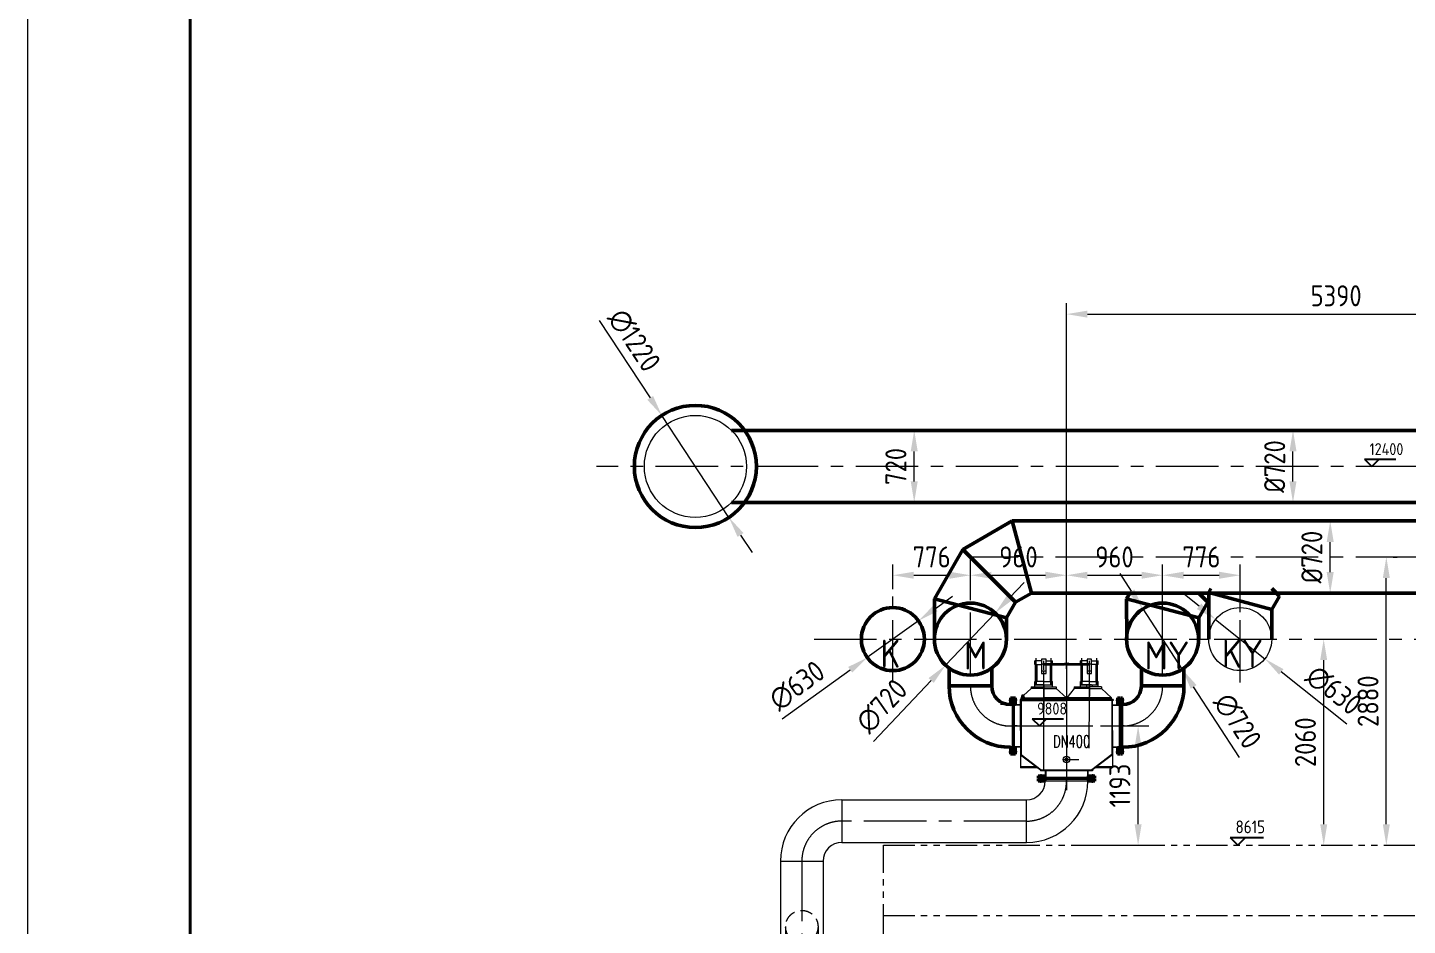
# Model space of a CAD drawing. Header units: millimetres. Extents: x 188205 to 604756, y -401673 to 15123.
# Drawn here: x 343207 to 356999, y -33725 to -24756 of the extents above; entities that cross this region are included whole.
import ezdxf

# ---------------------------------------------------------------- set-up
doc = ezdxf.new("R2010")
doc.units = ezdxf.units.MM
doc.header["$LTSCALE"] = 500
for name, pattern in [('CENTER', [2, 1.25, -0.25, 0.25, -0.25]), ('CONTINOUS', [0]), ('DASHED2', [0.375, 0.25, -0.125]), ('PHANTOM2', [1.25, 0.625, -0.125, 0.125, -0.125, 0.125, -0.125])]:
    doc.linetypes.add(name, pattern=pattern)
for name, color, linetype, lineweight in [('2D', 4, 'PHANTOM2', 20), ('air-smoke', 5, 'Continuous', 50), ('BIAOZHU', 3, 'Continuous', 25), ('gas', 2, 'Continuous', 50), ('gas-smoke', 6, 'Continuous', 50), ('POU', 4, 'Continuous', 20), ('SHI', 7, 'Continuous', 40), ('WEN', 3, 'Continuous', 20), ('XI', 2, 'Continuous', 20), ('XU', 6, 'DASHED2', 20), ('ZHONG', 1, 'CENTER', 20), ('中心线', 1, 'CENTER', 18), ('尺寸', 4, 'Continuous', 18)]:
    doc.layers.add(name, color=color, linetype=linetype, lineweight=lineweight)
doc.layers.add('dim', color=7, linetype='Continuous')
doc.styles.add('ACC', font='simplex.shx', dxfattribs={"width": 0.75, "bigfont": 'hztxt.shx'})
doc.styles.add('GB', font='gbenor.shx', dxfattribs={"bigfont": 'gbcbig.shx'})
doc.dimstyles.new('ISO-60', dxfattribs={"dimscale": 60, "dimtxt": 3.5, "dimasz": 3.5, "dimexe": 1.8, "dimexo": 1.25, "dimgap": 1.3, "dimtad": 1, "dimrnd": 1, "dimdsep": 46, "dimtxsty": 'GB', "dimcen": 0, "dimclrd": 3, "dimclre": 3, "dimclrt": 256, "dimadec": 0, "dimazin": 0, "dimtfac": 1, "dimtix": 1, "dimtmove": 0, "dimatfit": 3, "dimldrblk": 'DOTSMALL', "dimfxl": 0, "dimlwd": 20, "dimlwe": 20, "dimarcsym": 0})
pattern_1 = [(225, (8646.2436, 8383.133), (-2.245064, 2.245064), [])]
pattern_2 = [(315, (-8646.2567, 8383.133), (2.245064, 2.245064), [])]
pattern_3 = [(45, (-8100.633, -9139.6654), (-2.245064, 2.245064), [])]
pattern_4 = [(225.002762, (9715.9156, 8383.5757), (-2.2451723, 2.2449558), [])]
pattern_5 = [(315, (-9716.3328, 8383.133), (2.245064, 2.245064), [])]

# ---------------------------------------------------------------- blocks, each defined once
blk = doc.blocks.new('正标高')
at = {"layer": 'BIAOZHU'}
for p, q in [((-2.4, 2.4), (8, 2.4)), ((-2.4, 2.4), (0, 0)), ((2.4, 2.4), (0, 0))]:
    blk.add_line(p, q, dxfattribs=at)
at = {"layer": 'BIAOZHU', "style": 'GB', "flags": 10}
blk.add_attdef('+', (-3.12, 3.76), '', height=4, dxfattribs=at)
at = {"layer": 'BIAOZHU', "style": 'GB'}
blk.add_attdef('1000', (-0.7624, 3.76), '', height=4, dxfattribs=at)
blk = doc.blocks.new('A$C684A07F7')
for p, q in [((1105, 5914.01), (8325, 5914.01)), ((1105, 5014.01), (1105, 5914.01)), ((1105, 5214.01), (8325, 5214.01))]:
    blk.add_line(p, q)
at = {"layer": 'WEN'}
ref = blk.add_blockref('正标高', (4648.74, 5914.01), dxfattribs=dict(at, xscale=32, yscale=32, zscale=32))
ref.add_attrib('1000', '8615', (4624.34, 6034.33), dxfattribs={"layer": 'BIAOZHU', "height": 128, "style": 'GB'})
blk = doc.blocks.new('蝶阀-DN300')
at = {"linetype": 'CONTINOUS'}
for p, q in [((-220, 226), (220, 226)), ((-220, 226), (-220, 178)), ((-220, 202), (220, 202)), ((-220, 178), (220, 178)), ((-162, 178), (-162, 48)), ((-162, 178), (162, 48)), ((162, 178), (162, 48)), ((220, 226), (220, 178)), ((-220, 48), (220, 48)), ((-220, 48), (-220, 0)), ((-220, 24), (220, 24)), ((-220, 0), (220, 0)), ((220, 48), (220, 0))]:
    blk.add_line(p, q, dxfattribs=at)
at = {"layer": '中心线', "ltscale": 0.04}
for p, q in [((-198, 239), (-198, 164)), ((198, 239), (198, 164)), ((-198, -13), (-198, 62)), ((198, -13), (198, 62))]:
    blk.add_line(p, q, dxfattribs=at)
at = {"layer": '中心线', "ltscale": 0.1}
blk.add_line((0, 258), (0, -52), dxfattribs=at)
blk = doc.blocks.new('A$C14AE279B')
at = {"layer": 'POU'}
h = blk.add_hatch(dxfattribs=at)
h.set_pattern_fill('ANSI31', color=256, style=0)
h.set_pattern_definition(pattern_3)
h.paths.add_polyline_path([(38, 16), (69, 16), (69, 42), (42, 42), (39, 39), (38, 39)])
h.paths.add_polyline_path([(12, 39), (0, 39), (0, 16), (12, 16)])
h = blk.add_hatch(dxfattribs=at)
h.set_pattern_fill('ANSI31', color=256, style=0)
h.set_pattern_definition(pattern_3)
h.paths.add_polyline_path([(527, 39), (527, 39), (524, 42), (497, 42), (497, 16), (527, 16)])
h.paths.add_polyline_path([(553, 16), (565, 16), (565, 39), (553, 39)])
at = {"layer": 'SHI'}
for p, q in [((0, 39), (39, 39)), ((0, 16), (0, 39)), ((0, 16), (70, 16)), ((12, 16), (12, 39)), ((38, 16), (38, 39)), ((42, 42), (39, 39)), ((42, 42), (524, 42)), ((69, 16), (69, 42)), ((496, 16), (565, 16)), ((497, 16), (497, 42)), ((524, 42), (527, 39)), ((527, 39), (565, 39)), ((527, 16), (527, 39)), ((553, 16), (553, 39)), ((565, 16), (565, 39))]:
    blk.add_line(p, q, dxfattribs=at)
at = {"layer": 'ZHONG'}
for p, q in [((25, 0), (25, 52)), ((283, 0), (283, 52)), ((540, 0), (540, 52))]:
    blk.add_line(p, q, dxfattribs=at)
blk = doc.blocks.new('wf-3tf-dn400-a')
at = {"layer": 'POU'}
h = blk.add_hatch(dxfattribs=at)
h.set_pattern_fill('ANSI31', color=256, angle=-90, style=0)
h.set_pattern_definition(pattern_5)
h.paths.add_polyline_path([(-561, 244), (-561, 214), (-535, 214), (-535, 241), (-538, 244), (-538, 244)])
h.paths.add_polyline_path([(-538, 270), (-538, 282), (-561, 282), (-561, 270)])
h = blk.add_hatch(dxfattribs=at)
h.set_pattern_fill('ANSI31', color=256, style=0)
h.set_pattern_definition(pattern_1)
h.paths.add_polyline_path([(-509, 244), (-509, 214), (-535, 214), (-535, 241), (-532, 244), (-532, 244)])
h.paths.add_polyline_path([(-532, 270), (-532, 282), (-509, 282), (-509, 270)])
h = blk.add_hatch(dxfattribs=at)
h.set_pattern_fill('ANSI31', color=256, angle=-90, style=0)
h.set_pattern_definition(pattern_2)
h.paths.add_polyline_path([(509, 244), (509, 214), (535, 214), (535, 241), (532, 244), (532, 244)])
h.paths.add_polyline_path([(532, 270), (532, 282), (509, 282), (509, 270)])
h = blk.add_hatch(dxfattribs=at)
h.set_pattern_fill('ANSI31', color=256, style=0)
h.set_pattern_definition(pattern_4)
h.paths.add_polyline_path([(561, 244), (561, 214), (535, 214), (535, 241), (538, 244), (538, 244)])
h.paths.add_polyline_path([(538, 270), (538, 282), (561, 282), (561, 270)])
h = blk.add_hatch(dxfattribs=at)
h.set_pattern_fill('ANSI31', color=256, angle=-90, style=0)
h.set_pattern_definition(pattern_5)
h.paths.add_polyline_path([(-538, -245), (-538, -244), (-535, -241), (-535, -214), (-561, -214), (-561, -245)])
h.paths.add_polyline_path([(-561, -271), (-561, -283), (-538, -283), (-538, -271)])
h = blk.add_hatch(dxfattribs=at)
h.set_pattern_fill('ANSI31', color=256, style=0)
h.set_pattern_definition(pattern_1)
h.paths.add_polyline_path([(-532, -245), (-532, -244), (-535, -241), (-535, -214), (-509, -214), (-509, -245)])
h.paths.add_polyline_path([(-509, -271), (-509, -283), (-532, -283), (-532, -271)])
h = blk.add_hatch(dxfattribs=at)
h.set_pattern_fill('ANSI31', color=256, angle=-90, style=0)
h.set_pattern_definition(pattern_2)
h.paths.add_polyline_path([(532, -245), (532, -244), (535, -241), (535, -214), (509, -214), (509, -245)])
h.paths.add_polyline_path([(509, -271), (509, -283), (532, -283), (532, -271)])
h = blk.add_hatch(dxfattribs=at)
h.set_pattern_fill('ANSI31', color=256, style=0)
h.set_pattern_definition(pattern_4)
h.paths.add_polyline_path([(538, -245), (538, -244), (535, -241), (535, -214), (561, -214), (561, -245)])
h.paths.add_polyline_path([(561, -271), (561, -283), (538, -283), (538, -271)])
for p, q in [((-317, 615), (-317, 650)), ((-250, 650), (-317, 650)), ((-317, 615), (-250, 615)), ((-309, 444), (-309, 615)), ((-295, 444), (-295, 615)), ((-205, 666), (-250, 666)), ((-228, 624), (-20, 624)), ((-228, 612), (-20, 612)), ((-205, 650), (-139, 650)), ((-161, 444), (-161, 612)), ((-147, 444), (-147, 612)), ((-139, 624), (-139, 650)), ((-9, 624), (9, 624)), ((-9, 612), (9, 612)), ((20, 624), (227, 624)), ((20, 612), (228, 612)), ((139, 624), (139, 650)), ((205, 650), (139, 650)), ((147, 444), (147, 612)), ((161, 444), (161, 612)), ((250, 667), (205, 667)), ((250, 650), (317, 650)), ((317, 615), (250, 615)), ((295, 444), (295, 615)), ((309, 444), (309, 615)), ((317, 615), (317, 650)), ((-317, 389), (-317, 444)), ((-228, 444), (-317, 444)), ((-205, 548), (-250, 548)), ((-228, 444), (-139, 444)), ((-139, 389), (-139, 444)), ((139, 389), (139, 444)), ((228, 444), (139, 444)), ((250, 548), (205, 548)), ((228, 444), (317, 444)), ((317, 389), (317, 444)), ((-451, 284), (-453, 282)), ((-453, 282), (-228, 282)), ((-453, 270), (-453, 282)), ((-451, 286), (-451, 282)), ((-429, 308), (-447, 308)), ((-447, 308), (-447, 286)), ((-438, 286), (-440, 282)), ((-438, 282), (-436, 286)), ((-352, 374), (-429, 304)), ((-429, 286), (-429, 308)), ((-425, 286), (-425, 282)), ((-352, 389), (-352, 374)), ((-352, 389), (-228, 389)), ((-228, 374), (-352, 374)), ((-317, 409), (-139, 409)), ((-228, 409), (-317, 409)), ((-228, 409), (-139, 409)), ((-228, 389), (-104, 389)), ((-228, 374), (-104, 374)), ((228, 282), (-228, 282)), ((-104, 389), (-104, 374)), ((-104, 374), (-1, 282)), ((-1, 270), (-1, 282)), ((75, 374), (4, 282)), ((4, 282), (228, 282)), ((4, 270), (4, 282)), ((75, 389), (75, 374)), ((75, 389), (228, 389)), ((228, 374), (75, 374)), ((139, 409), (317, 409)), ((228, 409), (139, 409)), ((205, 409), (196, 409)), ((199, 409), (199, 389)), ((251, 409), (205, 409)), ((240, 409), (215, 409)), ((228, 409), (317, 409)), ((351, 389), (228, 389)), ((228, 374), (351, 374)), ((451, 282), (228, 282)), ((256, 409), (256, 389)), ((351, 389), (351, 374)), ((351, 374), (451, 282)), ((451, 270), (451, 282)), ((-545, 212), (-545, -213)), ((-460, 212), (-525, 212)), ((-525, 212), (-525, -213)), ((-454, 208), (-525, 208)), ((-465, 265), (-465, 253)), ((-465, 265), (-228, 265)), ((-465, 253), (-228, 253)), ((-460, -45), (-460, 253)), ((-454, 253), (-454, -287)), ((-453, 270), (-228, 270)), ((-453, 270), (-453, 265)), ((228, 270), (-228, 270)), ((-228, 265), (0, 265)), ((-1, 265), (-228, 265)), ((-228, 253), (0, 253)), ((-1, 270), (-1, 265)), ((-1, 265), (-1, 253)), ((0, 253), (-1, 253)), ((228, 265), (0, 265)), ((0, 253), (3, 253)), ((0, 253), (0, 253)), ((228, 253), (0, 253)), ((0, 253), (3, 253)), ((4, 270), (228, 270)), ((4, 270), (4, 265)), ((4, 265), (4, 253)), ((4, 265), (228, 265)), ((451, 270), (228, 270)), ((465, 265), (228, 265)), ((465, 253), (228, 253)), ((435, 265), (435, 265)), ((451, 270), (451, 265)), ((451, 265), (451, 265)), ((454, 253), (454, -287)), ((454, 208), (525, 208)), ((460, -45), (460, 253)), ((460, -45), (460, 253)), ((460, 212), (525, 212)), ((465, 265), (465, 253)), ((525, 212), (525, -213)), ((545, 212), (545, -213)), ((-460, -45), (-460, -290)), ((460, -45), (460, -290)), ((-460, -208), (-525, -208)), ((-460, -213), (-525, -213)), ((-460, -208), (-454, -208)), ((460, -208), (525, -208)), ((460, -213), (525, -213)), ((-460, -290), (-454, -287)), ((-460, -290), (-261, -440)), ((-460, -290), (-460, -420)), ((-301, -410), (-460, -410)), ((-454, -287), (-253, -440)), ((454, -287), (253, -440)), ((460, -290), (261, -440)), ((460, -410), (301, -410)), ((460, -290), (460, -420)), ((-288, -420), (-460, -420)), ((-261, -440), (261, -440)), ((-261, -440), (-261, -450)), ((261, -450), (-261, -450)), ((-212, -450), (-212, -515)), ((212, -515), (-212, -515)), ((-208, -450), (-208, -515)), ((208, -450), (208, -515)), ((212, -450), (212, -515)), ((261, -440), (261, -450)), ((460, -420), (288, -420))]:
    blk.add_line(p, q)
for points in [[(-205, 624), (-205, 666), (-250, 666), (-250, 524), (-205, 524), (-205, 612)], [(250, 615), (250, 667), (205, 667), (205, 624)], [(205, 612), (205, 525), (250, 525), (250, 615)]]:
    blk.add_lwpolyline(points)
for points in [[(-20, 627), (-9, 627), (-9, 610), (-20, 610)], [(20, 627), (9, 627), (9, 610), (20, 610)], [(-451, 286), (-425, 286), (-425, 301), (-451, 301)]]:
    blk.add_lwpolyline(points, close=True)
for centre, radius in [((-228, 618), 6), ((0, 618), 6), ((228, 619), 6), ((0, -336), 32), ((0, -336), 13.5)]:
    blk.add_circle(centre, radius)
at = {"layer": 'SHI'}
for p, q in [((-561, 282), (-561, 213)), ((-561, 282), (-538, 282)), ((-538, 282), (-538, 244)), ((-532, 282), (-532, 244)), ((-509, 282), (-532, 282)), ((-509, 282), (-509, 213)), ((509, 282), (509, 213)), ((509, 282), (532, 282)), ((532, 282), (532, 244)), ((538, 282), (538, 244)), ((561, 282), (538, 282)), ((561, 282), (561, 213)), ((-561, 270), (-538, 270)), ((-561, 244), (-538, 244)), ((-561, 214), (-535, 214)), ((-535, 241), (-538, 244)), ((-535, 241), (-532, 244)), ((-535, 241), (-535, -241)), ((-535, 241), (-535, -241)), ((-509, 214), (-535, 214)), ((-509, 270), (-532, 270)), ((-509, 244), (-532, 244)), ((509, 270), (532, 270)), ((509, 244), (532, 244)), ((509, 214), (535, 214)), ((535, 241), (532, 244)), ((535, 241), (538, 244)), ((535, 241), (535, -241)), ((535, 241), (535, -241)), ((561, 214), (535, 214)), ((561, 270), (538, 270)), ((561, 244), (538, 244)), ((-561, -213), (-561, -283)), ((-561, -214), (-535, -214)), ((-561, -245), (-538, -245)), ((-561, -271), (-538, -271)), ((-535, -241), (-538, -244)), ((-538, -244), (-538, -283)), ((-509, -214), (-535, -214)), ((-535, -241), (-532, -244)), ((-532, -244), (-532, -283)), ((-509, -245), (-532, -245)), ((-509, -271), (-532, -271)), ((-509, -213), (-509, -283)), ((509, -213), (509, -283)), ((509, -214), (535, -214)), ((509, -245), (532, -245)), ((509, -271), (532, -271)), ((535, -241), (532, -244)), ((532, -244), (532, -283)), ((561, -214), (535, -214)), ((535, -241), (538, -244)), ((538, -244), (538, -283)), ((561, -245), (538, -245)), ((561, -271), (538, -271)), ((561, -213), (561, -283)), ((-561, -283), (-538, -283)), ((-509, -283), (-532, -283)), ((509, -283), (532, -283)), ((561, -283), (538, -283))]:
    blk.add_line(p, q, dxfattribs=at)
at = {"layer": 'ZHONG'}
for p, q in [((-577, 257), (-525, 257)), ((-493, 257), (-545, 257)), ((493, 257), (545, 257)), ((577, 257), (525, 257)), ((577, 0), (525, 0)), ((-577, 0), (-525, 0)), ((-493, 0), (-545, 0)), ((493, 0), (545, 0)), ((-577, -258), (-525, -258)), ((-493, -258), (-545, -258)), ((493, -258), (545, -258)), ((577, -258), (525, -258))]:
    blk.add_line(p, q, dxfattribs=at)
at = {"layer": '中心线'}
for p, q in [((-250, 650), (-317, 650)), ((-302, 409), (-302, 677)), ((-228, -440), (-228, 650)), ((-205, 650), (-139, 650)), ((-154, 409), (-154, 677)), ((0, 624), (0, -643)), ((205, 650), (139, 650)), ((154, 409), (154, 677)), ((228, 293), (228, 650)), ((250, 650), (317, 650)), ((302, 409), (302, 677)), ((-299, 409), (-299, 444)), ((-228, 168), (-228, 540)), ((-156, 409), (-156, 444)), ((156, 409), (156, 444)), ((228, 168), (228, 540)), ((299, 409), (299, 444)), ((-228, 409), (-228, 171)), ((-16, 282), (-16, 253)), ((0, 399), (0, -620)), ((0, 373), (0, -643)), ((19, 282), (19, 253)), ((199, 409), (199, 389)), ((227, -223), (228, 306)), ((228, 409), (228, 296)), ((256, 409), (256, 389)), ((436, 282), (436, 253)), ((-227, -223), (-228, 181)), ((19, 265), (19, 253)), ((19, 265), (19, 253)), ((19, 265), (19, 253)), ((-615, 0), (653, 0)), ((-363, 0), (653, 0)), ((0, -255), (0, -417)), ((-32, -336), (122, -336))]:
    blk.add_line(p, q, dxfattribs=at)
at = {"layer": '尺寸'}
for p, q in [((-446, 308), (-446, 301)), ((-430, 301), (-430, 308)), ((0, -233), (0, -440)), ((0, -336), (111, -336)), ((454, -287), (460, -290))]:
    blk.add_line(p, q, dxfattribs=at)
blk.add_arc((0, -336), 12.5, 89.9993, 0, dxfattribs=at)
at = {"layer": '尺寸', "xscale": -1, "rotation": 180}
blk.add_blockref('A$C14AE279B', (-282, -483), dxfattribs=at)
at = {"layer": '尺寸'}
blk.add_blockref('A$C14AE279B', (-282, -567), dxfattribs=at)
at = {"layer": 'dim', "style": 'ACC', "width": 0.7}
blk.add_text('DN400', height=120, dxfattribs=at).set_placement((-135, -214))
blk = doc.blocks.new('波纹管-DN300')
at = {"ltscale": 0.5}
for p, q in [((-166, 204), (0, 204)), ((-166, 168), (0, 168)), ((166, 204), (0, 204)), ((166, 168), (0, 168)), ((-166, 132), (0, 132)), ((-166, 96), (0, 96)), ((-166, 60), (0, 60)), ((-166, 23), (0, 23)), ((166, 132), (0, 132)), ((166, 96), (0, 96)), ((166, 60), (0, 60)), ((166, 23), (0, 23))]:
    blk.add_line(p, q, dxfattribs=at)
at = {"linetype": 'CONTINOUS'}
for p, q in [((162, 228), (-163, 228)), ((-163, 228), (-163, 204)), ((162, 228), (162, 204)), ((-163, 23), (-163, 0)), ((162, 0), (-163, 0)), ((162, 23), (162, 0))]:
    blk.add_line(p, q, dxfattribs=at)
at = {"ltscale": 0.5}
for centre, major_axis, start_param, end_param in [((-166, 186), (-0.4, 18.1), -0.023739, 3.117854), ((-166, 150), (-0.2, 18.1), 3.129948, 6.271541), ((166, 150), (-0.4, 18.1), -0.023739, 3.117854), ((166, 186), (-0.2, 18.1), 3.129948, 6.271541), ((-166, 114), (-0.4, 18.1), -0.023739, 3.117854), ((-166, 42), (-0.4, 18.1), -0.023739, 3.117854), ((-166, 78), (0.5, 18.1), 3.166909, 6.308502), ((166, 78), (0.6, 18.1), 0.034016, 3.175609), ((166, 114), (-0.2, 18.1), 3.129948, 6.271541), ((166, 42), (-0.2, 18.1), 3.129948, 6.271541)]:
    blk.add_ellipse(centre, major_axis=major_axis, ratio=1, start_param=start_param, end_param=end_param, dxfattribs=at)
at = {"layer": 'ZHONG', "linetype": 'CONTINOUS'}
blk.add_line((0, -31), (0, 254), dxfattribs=at)
blk = doc.blocks.new('gas-b1')
for p, q in [((513, 374), (87, 374)), ((-1946, 187), (-1946, -239)), ((-1946, 187), (-100, 187)), ((-100, -239), (-100, 187)), ((-1946, -239), (-100, -239)), ((-2559, -426), (-2133, -426)), ((-2559, -426), (-2559, -1290)), ((-2133, -426), (-2133, -1290)), ((-2559, -1290), (-2133, -1290)), ((-2508, -1440), (-2559, -1290)), ((-2183, -1440), (-2133, -1290)), ((-2508, -1440), (-2508, -1593)), ((-2508, -1440), (-2183, -1440)), ((-2183, -1440), (-2183, -1593)), ((-2508, -1819), (-2508, -3415)), ((-2183, -1819), (-2183, -3415))]:
    blk.add_line(p, q)
for centre, radius, start, end in [((-100, 374), 187, 270, 0), ((-100, 374), 613, 270, 0), ((-1946, -426), 613, 90, 180), ((-1946, -426), 187, 90, 180)]:
    blk.add_arc(centre, radius, start, end)
at = {"layer": 'WEN'}
blk.add_line((-261, 1138), (-361, 1138), dxfattribs=at)
at = {"layer": 'XU'}
for p, q in [((-2508, -1080), (-2508, -1440)), ((-2183, -1080), (-2183, -1440))]:
    blk.add_line(p, q, dxfattribs=at)
blk.add_circle((-2346, -1080), 162, dxfattribs=at)
at = {"layer": 'ZHONG', "linetype": 'CENTER'}
for p, q in [((-100, -26), (-1946, -26)), ((-2346, -400), (-2346, -3643))]:
    blk.add_line(p, q, dxfattribs=at)
for centre, start, end in [((-100, 374), 270, 0), ((-1946, -426), 90, 180)]:
    blk.add_arc(centre, 400, start, end, dxfattribs=at)
for name, p in [('wf-3tf-dn400-a', (300, 925)), ('蝶阀-DN300', (-2346, -1819)), ('波纹管-DN300', (-2346, -3643))]:
    blk.add_blockref(name, p)
blk = doc.blocks.new('*D73')
at = {"layer": 'Defpoints', "color": 0}
for p in [(353855, -31732), (354307, -31732), (353855, -32925)]:
    blk.add_point(p, dxfattribs=at)
at = {"layer": 'WEN', "color": 3, "lineweight": 20}
for p, q in [((353930, -31732), (354415, -31732)), ((354307, -32715), (354307, -31942)), ((353930, -32925), (354415, -32925))]:
    blk.add_line(p, q, dxfattribs=at)
at = {"layer": 'WEN', "color": 3}
for points in [[(354272, -31942), (354342, -31942), (354307, -31732)], [(354272, -32715), (354342, -32715), (354307, -32925)]]:
    blk.add_solid(points, dxfattribs=at)
at = {"layer": 'WEN', "insert": (354124, -32328), "char_height": 210, "attachment_point": 5, "rotation": 90, "style": 'GB'}
blk.add_mtext('1193', dxfattribs=at)
blk = doc.blocks.new('_DotSmall')
at = {"color": 0, "linetype": 'ByBlock', "const_width": 0.5}
blk.add_lwpolyline([(-0.0625, 0, 1), (0.0625, 0, 1)], format="xyb", close=True, dxfattribs=at)
blk = doc.blocks.new('*D74')
at = {"layer": 'Defpoints', "color": 0}
for p in [(356782, -30045), (356788, -30045), (356782, -32925)]:
    blk.add_point(p, dxfattribs=at)
at = {"layer": 'WEN', "color": 3, "lineweight": 20}
for p, q in [((356857, -30045), (356896, -30045)), ((356788, -32715), (356788, -30255)), ((356857, -32925), (356896, -32925))]:
    blk.add_line(p, q, dxfattribs=at)
at = {"layer": 'WEN', "color": 3}
for points in [[(356753, -30255), (356823, -30255), (356788, -30045)], [(356753, -32715), (356823, -32715), (356788, -32925)]]:
    blk.add_solid(points, dxfattribs=at)
at = {"layer": 'WEN', "insert": (356605, -31485), "char_height": 210, "attachment_point": 5, "rotation": 90, "style": 'GB'}
blk.add_mtext('2880', dxfattribs=at)
blk = doc.blocks.new('*D75')
at = {"layer": 'Defpoints', "color": 0}
for p in [(356154, -30865), (356162, -30865), (356154, -32925)]:
    blk.add_point(p, dxfattribs=at)
at = {"layer": 'WEN', "color": 3, "lineweight": 20}
for p, q in [((356229, -30865), (356270, -30865)), ((356162, -32715), (356162, -31075)), ((356229, -32925), (356270, -32925))]:
    blk.add_line(p, q, dxfattribs=at)
at = {"layer": 'WEN', "color": 3}
for points in [[(356127, -31075), (356197, -31075), (356162, -30865)], [(356127, -32715), (356197, -32715), (356162, -32925)]]:
    blk.add_solid(points, dxfattribs=at)
at = {"layer": 'WEN', "insert": (355979, -31895), "char_height": 210, "attachment_point": 5, "rotation": 90, "style": 'GB'}
blk.add_mtext('2060', dxfattribs=at)
blk = doc.blocks.new('*D77')
at = {"layer": 'Defpoints', "color": 0}
for p in [(352054, -28780), (352069, -28780), (352054, -29500)]:
    blk.add_point(p, dxfattribs=at)
at = {"layer": 'WEN', "color": 3, "lineweight": 20}
for p, q in [((352129, -28780), (352177, -28780)), ((352069, -29290), (352069, -28990)), ((352129, -29500), (352177, -29500))]:
    blk.add_line(p, q, dxfattribs=at)
at = {"layer": 'WEN', "color": 3}
for points in [[(352034, -28990), (352104, -28990), (352069, -28780)], [(352034, -29290), (352104, -29290), (352069, -29500)]]:
    blk.add_solid(points, dxfattribs=at)
at = {"layer": 'WEN', "insert": (351886, -29140), "char_height": 210, "attachment_point": 5, "rotation": 90, "style": 'GB'}
blk.add_mtext('720', dxfattribs=at)
blk = doc.blocks.new('*D80')
at = {"layer": 'Defpoints', "color": 0}
for p in [(358981, -27618), (358981, -28327), (353591, -31237)]:
    blk.add_point(p, dxfattribs=at)
at = {"layer": 'WEN', "color": 3, "lineweight": 20}
for p, q in [((353591, -31162), (353591, -27510)), ((358981, -28252), (358981, -27510)), ((353801, -27618), (358771, -27618))]:
    blk.add_line(p, q, dxfattribs=at)
at = {"layer": 'WEN', "color": 3}
for points in [[(353801, -27583), (353801, -27653), (353591, -27618)], [(358771, -27583), (358771, -27653), (358981, -27618)]]:
    blk.add_solid(points, dxfattribs=at)
at = {"layer": 'WEN', "insert": (356286, -27435), "char_height": 210, "attachment_point": 5, "style": 'GB'}
blk.add_mtext('5390', dxfattribs=at)
blk = doc.blocks.new('*D101')
at = {"layer": 'Defpoints', "color": 0}
for p in [(352631, -30227), (351855, -30440), (352631, -30440)]:
    blk.add_point(p, dxfattribs=at)
at = {"layer": 'WEN', "color": 3, "lineweight": 20}
for p, q in [((351855, -30365), (351855, -30119)), ((352631, -30365), (352631, -30119)), ((352065, -30227), (352421, -30227))]:
    blk.add_line(p, q, dxfattribs=at)
at = {"layer": 'WEN', "color": 3}
for points in [[(352065, -30192), (352065, -30262), (351855, -30227)], [(352421, -30192), (352421, -30262), (352631, -30227)]]:
    blk.add_solid(points, dxfattribs=at)
at = {"layer": 'WEN', "insert": (352243, -30044), "char_height": 210, "attachment_point": 5, "style": 'GB'}
blk.add_mtext('776', dxfattribs=at)
blk = doc.blocks.new('*D102')
at = {"layer": 'Defpoints', "color": 0}
for p in [(353591, -30227), (352631, -30440), (353591, -30670)]:
    blk.add_point(p, dxfattribs=at)
at = {"layer": 'WEN', "color": 3, "lineweight": 20}
for p, q in [((352631, -30365), (352631, -30119)), ((353591, -30595), (353591, -30119)), ((352841, -30227), (353381, -30227))]:
    blk.add_line(p, q, dxfattribs=at)
at = {"layer": 'WEN', "color": 3}
for points in [[(352841, -30192), (352841, -30262), (352631, -30227)], [(353381, -30192), (353381, -30262), (353591, -30227)]]:
    blk.add_solid(points, dxfattribs=at)
at = {"layer": 'WEN', "insert": (353111, -30044), "char_height": 210, "attachment_point": 5, "style": 'GB'}
blk.add_mtext('960', dxfattribs=at)
blk = doc.blocks.new('*D103')
at = {"layer": 'Defpoints', "color": 0}
for p in [(354551, -30227), (353591, -30670), (354551, -30670)]:
    blk.add_point(p, dxfattribs=at)
at = {"layer": 'WEN', "color": 3, "lineweight": 20}
for p, q in [((353591, -30595), (353591, -30119)), ((354551, -30595), (354551, -30119)), ((353801, -30227), (354341, -30227))]:
    blk.add_line(p, q, dxfattribs=at)
at = {"layer": 'WEN', "color": 3}
for points in [[(353801, -30192), (353801, -30262), (353591, -30227)], [(354341, -30192), (354341, -30262), (354551, -30227)]]:
    blk.add_solid(points, dxfattribs=at)
at = {"layer": 'WEN', "insert": (354071, -30044), "char_height": 210, "attachment_point": 5, "style": 'GB'}
blk.add_mtext('960', dxfattribs=at)
blk = doc.blocks.new('*D104')
at = {"layer": 'Defpoints', "color": 0}
for p in [(355327, -30227), (354551, -30670), (355327, -30670)]:
    blk.add_point(p, dxfattribs=at)
at = {"layer": 'WEN', "color": 3, "lineweight": 20}
for p, q in [((354551, -30595), (354551, -30119)), ((355327, -30595), (355327, -30119)), ((354761, -30227), (355117, -30227))]:
    blk.add_line(p, q, dxfattribs=at)
at = {"layer": 'WEN', "color": 3}
for points in [[(354761, -30192), (354761, -30262), (354551, -30227)], [(355117, -30192), (355117, -30262), (355327, -30227)]]:
    blk.add_solid(points, dxfattribs=at)
at = {"layer": 'WEN', "insert": (354939, -30044), "char_height": 210, "attachment_point": 5, "style": 'GB'}
blk.add_mtext('776', dxfattribs=at)
blk = doc.blocks.new('*D116')
at = {"layer": 'Defpoints', "color": 0}
for p in [(355820, -28780), (355855, -28780), (355820, -29500)]:
    blk.add_point(p, dxfattribs=at)
at = {"layer": 'WEN', "color": 3, "lineweight": 20}
for p, q in [((355895, -28780), (355963, -28780)), ((355855, -29290), (355855, -28990)), ((355895, -29500), (355963, -29500))]:
    blk.add_line(p, q, dxfattribs=at)
at = {"layer": 'WEN', "color": 3}
for points in [[(355820, -28990), (355890, -28990), (355855, -28780)], [(355820, -29290), (355890, -29290), (355855, -29500)]]:
    blk.add_solid(points, dxfattribs=at)
at = {"layer": 'WEN', "insert": (355672, -29140), "char_height": 210, "attachment_point": 5, "rotation": 90, "style": 'GB'}
blk.add_mtext('%%c720', dxfattribs=at)
blk = doc.blocks.new('*D118')
at = {"layer": 'Defpoints', "color": 0}
for p in [(356217, -29685), (356227, -29685), (356217, -30405)]:
    blk.add_point(p, dxfattribs=at)
at = {"layer": 'WEN', "color": 3, "lineweight": 20}
for p, q in [((356292, -29685), (356335, -29685)), ((356227, -30195), (356227, -29895)), ((356292, -30405), (356335, -30405))]:
    blk.add_line(p, q, dxfattribs=at)
at = {"layer": 'WEN', "color": 3}
for points in [[(356192, -29895), (356262, -29895), (356227, -29685)], [(356192, -30195), (356262, -30195), (356227, -30405)]]:
    blk.add_solid(points, dxfattribs=at)
at = {"layer": 'WEN', "insert": (356044, -30045), "char_height": 210, "attachment_point": 5, "rotation": 90, "style": 'GB'}
blk.add_mtext('%%c720', dxfattribs=at)
blk = doc.blocks.new('*D124')
at = {"layer": 'Defpoints', "color": 0}
for p in [(352111, -30681), (351600, -31049)]:
    blk.add_point(p, dxfattribs=at)
at = {"layer": 'WEN', "color": 3, "lineweight": 20}
for p, q in [((352281, -30558), (352452, -30435)), ((352111, -30681), (351600, -31049)), ((350749, -31662), (351430, -31172))]:
    blk.add_line(p, q, dxfattribs=at)
at = {"layer": 'WEN', "color": 3}
for points in [[(352261, -30529), (352302, -30586), (352111, -30681)], [(351409, -31143), (351450, -31200), (351600, -31049)]]:
    blk.add_solid(points, dxfattribs=at)
at = {"layer": 'WEN', "insert": (350897, -31330), "char_height": 210, "attachment_point": 5, "rotation": 35.7934, "style": 'GB'}
blk.add_mtext('∅630', dxfattribs=at)
blk = doc.blocks.new('*D125')
at = {"layer": 'Defpoints', "color": 0}
for p in [(352878, -30604), (352383, -31126)]:
    blk.add_point(p, dxfattribs=at)
at = {"layer": 'WEN', "color": 3, "lineweight": 20}
for p, q in [((353023, -30451), (353167, -30299)), ((352878, -30604), (352383, -31126)), ((351661, -31887), (352238, -31278))]:
    blk.add_line(p, q, dxfattribs=at)
at = {"layer": 'WEN', "color": 3}
for points in [[(352997, -30427), (353048, -30475), (352878, -30604)], [(352213, -31254), (352264, -31302), (352383, -31126)]]:
    blk.add_solid(points, dxfattribs=at)
at = {"layer": 'WEN', "insert": (351745, -31533), "char_height": 210, "attachment_point": 5, "rotation": 46.5059, "style": 'GB'}
blk.add_mtext('∅720', dxfattribs=at)
blk = doc.blocks.new('*D126')
at = {"layer": 'Defpoints', "color": 0}
for p in [(354355, -30563), (354748, -31167)]:
    blk.add_point(p, dxfattribs=at)
at = {"layer": 'WEN', "color": 3, "lineweight": 20}
for p, q in [((354241, -30387), (354127, -30211)), ((354355, -30563), (354748, -31167)), ((355319, -32046), (354862, -31343))]:
    blk.add_line(p, q, dxfattribs=at)
at = {"layer": 'WEN', "color": 3}
for points in [[(354270, -30368), (354212, -30406), (354355, -30563)], [(354891, -31324), (354833, -31362), (354748, -31167)]]:
    blk.add_solid(points, dxfattribs=at)
at = {"layer": 'WEN', "insert": (355301, -31683), "char_height": 210, "attachment_point": 5, "rotation": 303.002, "style": 'GB'}
blk.add_mtext('∅720', dxfattribs=at)
blk = doc.blocks.new('*D127')
at = {"layer": 'Defpoints', "color": 0}
for p in [(355081, -30668), (355574, -31061)]:
    blk.add_point(p, dxfattribs=at)
at = {"layer": 'WEN', "color": 3, "lineweight": 20}
for p, q in [((354917, -30537), (354753, -30406)), ((355081, -30668), (355574, -31061)), ((356393, -31715), (355738, -31192))]:
    blk.add_line(p, q, dxfattribs=at)
at = {"layer": 'WEN', "color": 3}
for points in [[(354939, -30510), (354895, -30565), (355081, -30668)], [(355760, -31165), (355716, -31220), (355574, -31061)]]:
    blk.add_solid(points, dxfattribs=at)
at = {"layer": 'WEN', "insert": (356262, -31376), "char_height": 210, "attachment_point": 5, "rotation": 321.4088, "style": 'GB'}
blk.add_mtext('∅630', dxfattribs=at)
blk = doc.blocks.new('*D419')
at = {"layer": 'Defpoints', "color": 0}
for p in [(349546, -28630), (350217, -29649)]:
    blk.add_point(p, dxfattribs=at)
at = {"layer": 'WEN', "color": 3, "lineweight": 20}
for p, q in [((348921, -27682), (349430, -28455)), ((350217, -29649), (349546, -28630)), ((350333, -29825), (350448, -30000))]:
    blk.add_line(p, q, dxfattribs=at)
at = {"layer": 'WEN', "color": 3}
for points in [[(349459, -28436), (349401, -28474), (349546, -28630)], [(350362, -29805), (350303, -29844), (350217, -29649)]]:
    blk.add_solid(points, dxfattribs=at)
at = {"layer": 'WEN', "insert": (349270, -27880), "char_height": 210, "attachment_point": 5, "rotation": 303.3838, "style": 'GB'}
blk.add_mtext('∅1220', dxfattribs=at)

msp = doc.modelspace()

# ---------------------------------------------------------------- linework, layer by layer
at = {"layer": 'air-smoke'}
for p, q in [((355035.405, -30359.827), (355012.411, -30399.653)), ((355642.411, -30568.461), (355012.411, -30399.653)), ((355012.411, -30399.653), (355012.411, -30864.82)), ((355718.776, -30436.192), (355642.411, -30359.827)), ((355718.776, -30436.192), (355642.411, -30568.461)), ((355642.411, -30568.461), (355642.411, -30864.836))]:
    msp.add_line(p, q, dxfattribs=at)
msp.add_circle((351855.475, -30864.811), 315, dxfattribs=at)
at = {"layer": 'gas'}
for p, q in [((358565.463, -28779.827), (350242.685, -28779.827)), ((358372.539, -29499.827), (350242.685, -29499.827)), ((352555.473, -29968.853), (353047.42, -29684.827)), ((353046.388, -29684.827), (358981.437, -29684.827)), ((353240.344, -30404.827), (353047.42, -29684.827)), ((352271.446, -30460.801), (352555.473, -29968.853)), ((353082.549, -30495.93), (352555.473, -29968.853)), ((352271.446, -30460.801), (352991.446, -30653.724)), ((352271.446, -30460.801), (352271.508, -30864.82)), ((353082.549, -30495.93), (353240.344, -30404.827)), ((353239.311, -30404.827), (358981.437, -30404.827)), ((352991.446, -30653.724), (353082.549, -30495.93)), ((352991.446, -30653.724), (352991.446, -30864.82)), ((352417.414, -31332.212), (352417.411, -31155.008)), ((352843.414, -31332.206), (352843.411, -31155.074)), ((352843.414, -31332.206), (352417.414, -31332.212))]:
    msp.add_line(p, q, dxfattribs=at)
for centre, radius in [((349881.437, -29139.827), 610), ((352630.475, -30864.818), 360)]:
    msp.add_circle(centre, radius, dxfattribs=at)
for radius in [613, 187]:
    msp.add_arc((353030.414, -31332.204), radius, 180.0007863, 270.0007863, dxfattribs=at)
at = {"layer": 'gas-smoke'}
for p, q in [((354192.46, -30460.801), (354224.776, -30404.827)), ((354192.46, -30460.801), (354912.46, -30653.724)), ((354192.46, -30460.801), (354192.521, -30864.82)), ((355003.563, -30495.93), (354912.46, -30404.827)), ((354912.46, -30653.724), (355003.563, -30495.93)), ((354912.46, -30653.724), (354912.46, -30864.82)), ((354339.46, -31332.196), (354339.46, -31155.064)), ((354765.46, -31332.196), (354765.46, -31154.992)), ((354339.46, -31332.196), (354765.46, -31332.196))]:
    msp.add_line(p, q, dxfattribs=at)
msp.add_circle((354551.437, -30864.827), 360, dxfattribs=at)
for radius in [187, 613]:
    msp.add_arc((354152.46, -31332.196), radius, 270, 0, dxfattribs=at)
at = {"layer": 'SHI'}
msp.add_lwpolyline([(344831.668, -41930.693), (402681.668, -41930.693), (402681.668, -4620.693), (344831.668, -4620.693)], close=True, dxfattribs=at)
at = {"layer": 'WEN'}
for p, q in [((354912.411, -30864.802), (355012.411, -30864.802)), ((354152.46, -31519.196), (354152.46, -31945.196))]:
    msp.add_line(p, q, dxfattribs=at)
for centre, radius in [((349881.437, -29139.827), 510), ((355327.437, -30864.827), 315)]:
    msp.add_circle(centre, radius, dxfattribs=at)
at = {"layer": 'XI'}
msp.add_lwpolyline([(343206.668, -42580.693), (403331.668, -42580.693), (403331.668, -3970.693), (343206.668, -3970.693)], close=True, dxfattribs=at)
at = {"layer": 'ZHONG'}
for p, q in [((369109.324, -29139.827), (348891.568, -29139.827)), ((366107.411, -30044.827), (352631.446, -30044.827)), ((352631.446, -31224.827), (352631.446, -30044.827)), ((351855.45, -31299.474), (351855.445, -30440.45)), ((354551.437, -31224.827), (354551.437, -30436.062)), ((355327.437, -31299.465), (355327.437, -30440.44)), ((351067.325, -30864.827), (367090.923, -30864.827))]:
    msp.add_line(p, q, dxfattribs=at)
at = {"layer": 'ZHONG', "linetype": 'CENTER'}
for centre, start, end in [((353030.414, -31332.204), 180.0007863, 270.0007863), ((354152.46, -31332.196), 270, 0)]:
    msp.add_arc(centre, 400, start, end, dxfattribs=at)

# ---------------------------------------------------------------- block references
ref = msp.add_blockref('正标高', (356643.039, -29139.827), dxfattribs=dict(xscale=30, yscale=30, zscale=30))
ref.add_attrib('1000', '12400', (356620.167, -29027.027), dxfattribs={"layer": 'BIAOZHU', "height": 120, "style": 'GB'})
ref = msp.add_blockref('正标高', (353320.474, -31731.809), dxfattribs=dict(xscale=30, yscale=30, zscale=30))
ref.add_attrib('1000', '9808', (353297.602, -31619.009), dxfattribs={"layer": 'BIAOZHU', "height": 120, "style": 'GB'})
at = {"layer": '2D'}
msp.add_blockref('A$C684A07F7', (350656.436, -38838.834), dxfattribs=at)
at = {"layer": 'WEN'}
msp.add_blockref('gas-b1', (353291.431, -32657.197), dxfattribs=at)

# ---------------------------------------------------------------- texts
at = {"layer": 'WEN', "style": 'GB'}
for s, p in [('K', (351732.359, -31150.147)), ('M', (352566.101, -31168.511))]:
    msp.add_text(s, height=280, rotation=360, dxfattribs=at).set_placement(p)
for s, p in [('MY', (354372.496, -31168.511)), ('KY', (355145.091, -31150.147))]:
    msp.add_text(s, height=280, dxfattribs=at).set_placement(p)

# ---------------------------------------------------------------- dimensions: what is measured, and where the dimension line sits
at = {"layer": 'WEN'}
for base, p1, p2, picture, middle in [((358981.4367, -27618.2856), (353591.4415, -31236.8566), (358981.4367, -28326.8222), '*D80', (356286.4391, -27435.2856)), ((352631.446, -30226.852), (351855.445, -30440.45), (352631.446, -30440.45), '*D101', (352243.446, -30043.852))]:
    dim = msp.add_linear_dim(base=base, p1=p1, p2=p2, dimstyle='ISO-60', dxfattribs=at)
    dim.commit()
    dim.dimension.update_dxf_attribs({"geometry": picture, "text_midpoint": middle})
for p1, p2, picture, middle in [((350217.086, -29649.179), (349545.787, -28630.475), '*D419', (349270.464, -27880.09)), ((352878.256, -30603.658), (352382.695, -31125.978), '*D125', (351744.521, -31532.731)), ((354355.356, -30562.912), (354747.517, -31166.742), '*D126', (355300.95, -31682.905)), ((352110.982, -30680.579), (351599.969, -31049.043), '*D124', (350897.31, -31330.083)), ((355081.228, -30668.343), (355573.646, -31061.311), '*D127', (356261.749, -31376.314))]:
    dim = msp.add_diameter_dim_2p(p1=p1, p2=p2, dimstyle='ISO-60', dxfattribs=at)
    dim.commit()
    dim.dimension.update_dxf_attribs({"geometry": picture, "text_midpoint": middle})
for base, p1, p2, picture, middle in [((352068.971, -28779.827), (352054.375, -29499.827), (352054.375, -28779.827), '*D77', (351885.971, -29139.827)), ((356788.134, -30044.827), (356781.544, -32924.827), (356781.544, -30044.827), '*D74', (356605.134, -31484.827)), ((356161.639, -30864.827), (356154, -32924.827), (356154, -30864.827), '*D75', (355978.639, -31894.827)), ((354307.38, -31731.827), (353854.722, -32924.827), (353854.722, -31731.827), '*D73', (354124.38, -32328.327))]:
    dim = msp.add_linear_dim(base=base, p1=p1, p2=p2, angle=90, dimstyle='ISO-60', dxfattribs=at)
    dim.commit()
    dim.dimension.update_dxf_attribs({"geometry": picture, "text_midpoint": middle})
for base, p1, p2, picture, middle in [((355854.537, -28779.827), (355820.297, -29499.827), (355820.297, -28779.827), '*D116', (355671.537, -29139.827)), ((356227.11, -29684.827), (356216.995, -30404.827), (356216.995, -29684.827), '*D118', (356044.11, -30044.827))]:
    dim = msp.add_linear_dim(base=base, p1=p1, p2=p2, angle=90, dimstyle='ISO-60', override={"dimpost": '%%c<>'}, dxfattribs=at)
    dim.commit()
    dim.dimension.update_dxf_attribs({"geometry": picture, "text_midpoint": middle})
for base, p1, p2, picture, middle in [((353591.442, -30226.852), (352631.446, -30440.45), (353591.442, -30670.117), '*D102', (353111.444, -30043.852)), ((354551.4367, -30226.8522), (353591.4415, -30670.117), (354551.4367, -30670.117), '*D103', (354071.4391, -30043.8522)), ((355327.437, -30226.852), (354551.437, -30670.117), (355327.437, -30670.117), '*D104', (354939.437, -30043.852))]:
    dim = msp.add_linear_dim(base=base, p1=p1, p2=p2, dimstyle='ISO-60', override={"dimtmove": 1}, dxfattribs=at)
    dim.commit()
    dim.dimension.update_dxf_attribs({"geometry": picture, "text_midpoint": middle})

doc.saveas('drawing.dxf')
